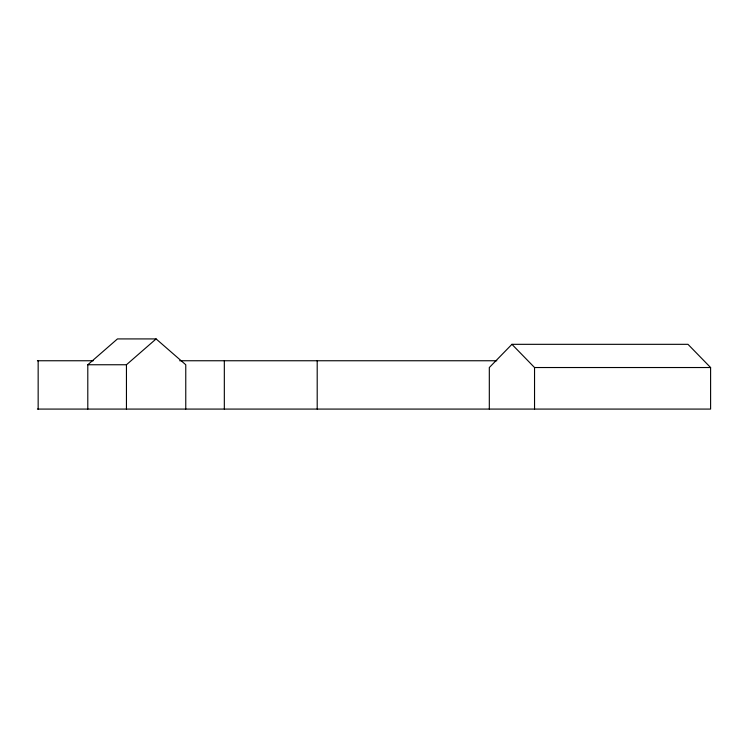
<?xml version="1.0" encoding="UTF-8"?>
<svg xmlns="http://www.w3.org/2000/svg" width="748" height="748" viewBox="0 0 748 748"><rect width="100%" height="100%" fill="white"/><g stroke="black" fill="none" stroke-linecap="round" stroke-linejoin="round"><path stroke-width="1.12" d="M38.157 360.751L38.157 409.081M224.325 409.081L224.325 360.751M317.199 409.081L317.199 360.751M37.4 409.081L710.6 409.081L710.6 367.53L687.982 344.323L511.931 344.323L489.314 367.53L489.314 409.081M87.797 409.081L87.797 364.753L117.455 338.919L156.108 338.919L185.766 364.753L185.766 409.081M87.797 364.753L126.449 364.753L156.108 338.919M37.4 360.751L93.21 360.751M179.651 360.751L496.794 360.751M511.931 344.323L534.54 367.53L710.6 367.53M534.54 367.53L534.54 409.081M126.449 364.753L126.449 409.081"/></g></svg>
